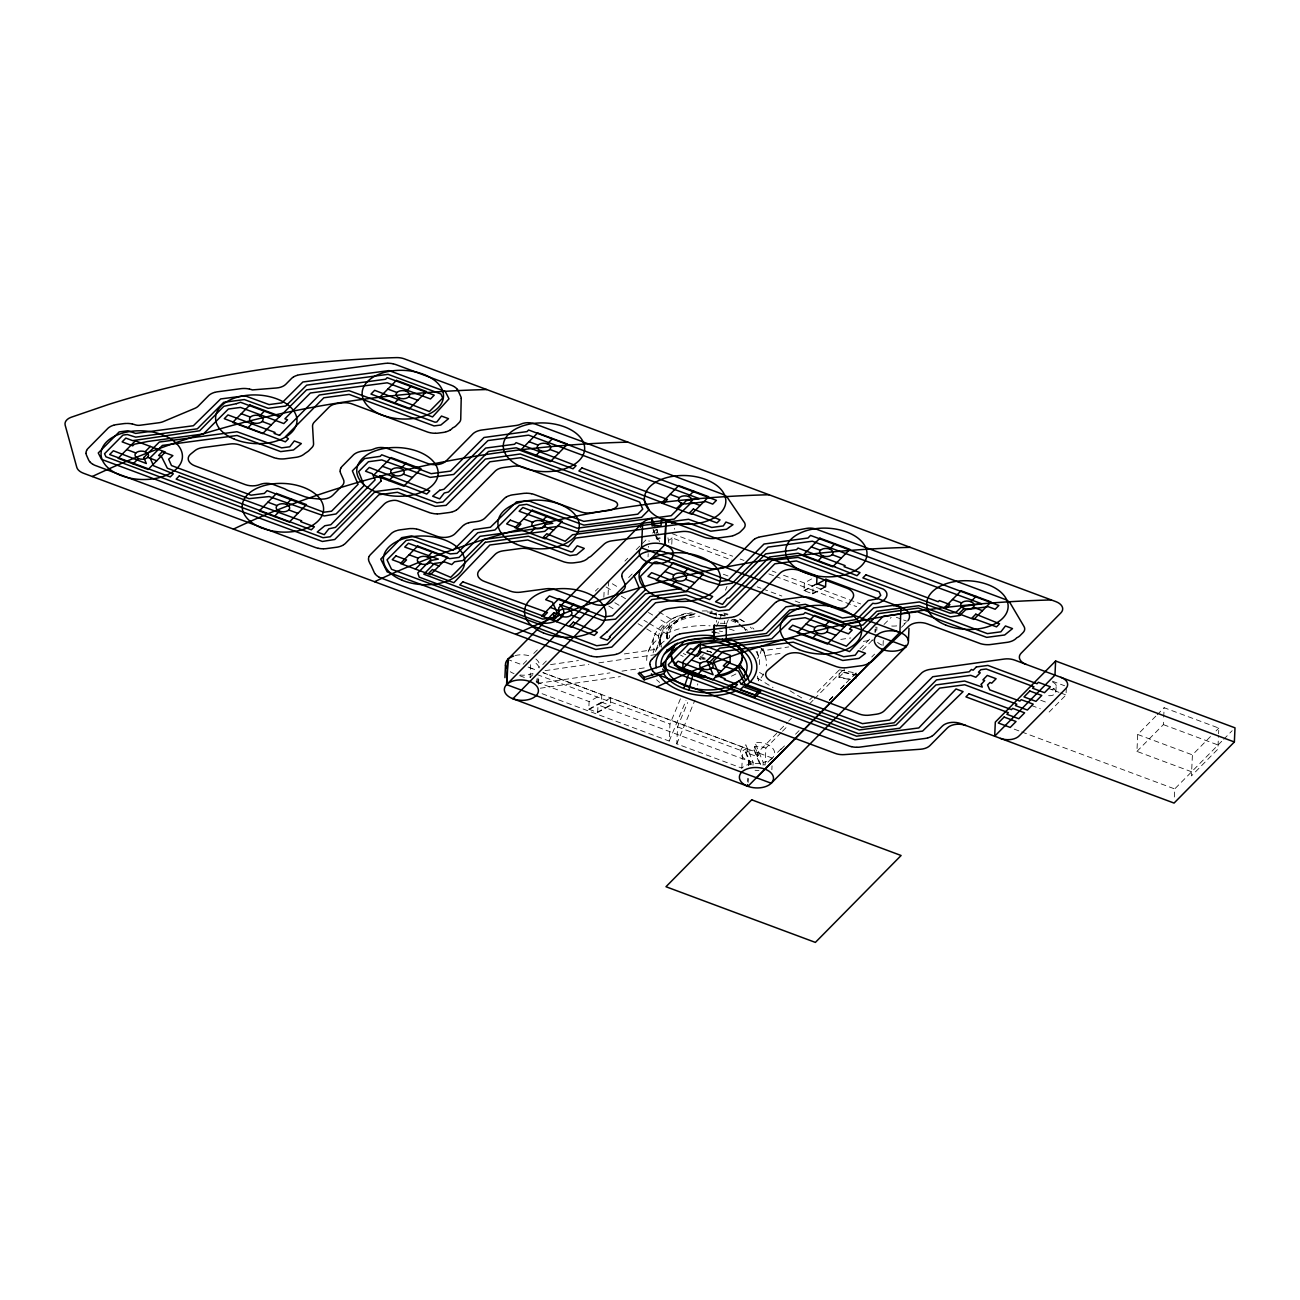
<?xml version="1.0" encoding="UTF-8"?>
<svg xmlns="http://www.w3.org/2000/svg" width="1300" height="1300" viewBox="0 0 1300 1300"><rect width="100%" height="100%" fill="white"/><g stroke="black" fill="none" stroke-linecap="round" stroke-linejoin="round"><path stroke-width="0.75" stroke-dasharray="5 3.75" d="M530.676 677.69A17.079 10.205 2.6 0 0 530.075 677.446L530.66 664.706M536.803 682.012L536.949 678.827M537.826 682.273L538.021 678.031M538.509 667.42L538.558 666.347A17.079 10.205 2.6 0 0 533.244 661.521M538.509 684.255L538.801 677.885M610.659 697.921L610.415 705.477L597.675 712.497L588.77 709.183L589.128 701.577L601.867 694.558L543.026 672.62M597.675 712.497L598.016 704.892L610.756 697.872L747.533 748.832L747.386 753.009L757.445 756.762L758.712 751.595M603.85 597.285L604.191 589.729M588.77 709.183L601.526 702.163L601.77 694.606M608.091 594.783L608.676 581.571L619.092 587.844M648.05 556.871L648.196 553.686M648.489 547.316L648.538 546.26M652.6 533.049L656.321 529.262L656.142 533.341L657.215 532.253L657.41 528.174M668.866 542.75L667.859 537.371M666.981 637.276C666.933 622.879 683.117 615.339 695.337 613.584M671.775 544.229L672.067 537.859L733.395 560.706M542.067 693.696L669.191 741.065L669.955 724.067L680.534 698.555M781.105 732.648L765.895 748.053L765.131 765.05A17.079 10.205 2.6 0 0 741.829 768.137L676.78 743.892L677.56 726.911L687.668 702.536M741.829 768.137L742.609 751.14A17.079 10.205 2.6 0 1 745.68 748.898L747.386 753.009M750.604 764.676L745.517 752.44L745.68 748.898M747.663 781.43L747.809 778.294M748.378 765.716L748.589 761.004L751.611 758.648M748.134 782.47L748.296 778.602M748.914 765.066L749.092 761.199L598.016 704.892M753.009 765.164L753.122 762.32L745.859 744.819A17.079 10.205 2.6 0 0 741.033 754.601A17.079 10.205 2.6 0 0 753.122 762.32M760.597 764.562L754.569 750.035L754.731 746.509A17.079 10.205 2.6 0 1 765.895 748.053M757.445 756.762L757.64 752.684L778.863 731.169M763.067 765.245L763.197 762.401L754.91 742.43A17.079 10.205 2.6 0 1 774.134 750.587A17.079 10.205 2.6 0 1 763.197 762.401M771.859 769.714L772.038 765.846M825.565 586.885L812.825 593.905L803.936 590.59L804.375 582.936L812.273 578.581M812.825 593.905L813.166 586.3M848.364 679.25L838.971 677.381L839.443 669.793L815.376 694.021M838.971 677.381L844.025 672.246L844.188 668.72M855.969 678.844L856.229 673.14L839.312 669.76M874.9 632.352L875.046 629.168M875.68 632.206L875.826 629.021M875.875 627.965L875.924 626.892M876.801 630.354L876.947 627.169M883.057 645.531L883.301 640.217M1055.909 691.649L1056.185 685.669M1049.132 712.059L1066.016 694.964L1066.325 688.139M1191.629 771.794L1136.931 751.4L1137.711 734.5L1155.797 716.17M1136.931 751.4L1163.37 724.62L1163.63 718.981M1163.711 717.096L1164.134 707.72L1218.831 728.097L1218.587 733.736M1174.339 797.014L1174.712 788.938L1222.309 740.707M1210.495 736.548L1192.409 754.878L1191.45 775.921L1217.889 749.125L1218.49 735.605M697.613 685.133L697.759 683.865M646.717 660.449A59.898 35.799 2.6 0 1 660.53 637.244L665.34 622.684L658.564 618.605M649.171 623.415L666.364 633.783L671.158 619.222A54.34 32.468 2.6 0 1 692.104 612.852M653.071 652.909L654.225 649.577A54.34 32.468 2.6 0 1 665.34 622.684M648.733 650.585L654.924 634.562M725.465 590.2L727.009 586.446M669.191 741.065L685.977 700.586M716.69 626.486L718.965 621.01M719.712 619.19L721.988 613.714M676.78 743.892L694.931 700.148M726.391 624.244L729.446 616.883M526.679 660.644L522.438 664.95L507.731 659.474M533.764 653.477L538.102 649.204M595.335 591.077L598.26 588.25M624.91 561.096L627.738 558.253M636.188 549.689L646.149 539.727M530.075 677.446L532.903 674.586M542.799 664.56L547.04 660.254M628.648 577.558L632.791 573.349M780.163 729.706L787.312 722.605M788.613 721.142L791.538 718.331M809.738 699.741L814.076 695.484M859.934 648.863L871.39 637.423M884.016 624.471L891.199 617.337M782.486 731.25L786.63 727.041M810.306 703.056L813.053 700.261M814.418 698.88L843.05 670.02M862.583 650.065L872.495 640.023M767.894 762.239L772.038 758.046M777.562 752.44L781.706 748.231M795.535 734.224L799.679 730.015M829.335 699.985L833.576 695.679M840.645 688.512L844.886 684.222M846.3 682.793L856.196 672.75M871.748 656.988L874.575 654.128M780.91 749.466L785.184 745.144M829.221 700.505L833.495 696.183M840.596 688.984L844.854 684.661M853.385 676.016L856.229 673.14M901.469 627.283L905.629 623.074M1157.179 714.756L1164.134 707.72M1216.053 730.909L1218.831 728.097M1223.706 739.278L1232.172 730.697M803.936 590.59L816.676 583.57M589.306 709.394L602.046 702.358M804.472 590.785L817.212 583.765M597.139 712.303L609.879 705.283M812.289 593.71L825.045 586.69M745.517 752.44L746.021 752.18A17.079 10.205 2.6 0 1 753.984 750.084L754.569 750.035M550.517 664.609L578.435 660.562M624.309 653.916L654.225 649.577M545.058 670.654L588.867 664.3M598.829 662.854L656.581 654.485M537.778 683.345L609.96 672.88M621.985 671.125L646.051 667.648M760.581 647.628A59.898 35.799 2.6 0 1 762.71 650.731L788.742 646.945M840.775 639.405L850.785 637.959M540.312 688.22L620.376 676.601M763.084 648.538L765.066 655.622L783.12 653.006M863.314 641.387L873.34 639.925M720.314 623.236L726.31 623.415M710.174 612.918L717.096 613.73M707.07 650.926L711.653 652.291M844.025 672.246L859.056 675.253M843.716 672.555L858.748 675.561M839.264 677.072L850.541 679.315M720.753 614.38L725.887 615.924M672.311 533.731L732.68 556.221M740.155 559.081L743.99 560.43M772.216 571.041L775.986 572.439M783.526 575.25L847.405 598.975M849.241 599.739L860.697 603.931M896.285 617.273L901.794 619.32M903.63 620.003L907.303 621.367M813.069 590.33L776.262 576.68M768.836 573.918L774.394 575.997M812.988 590.379L856.651 606.645M1052.285 681.168L1064.635 685.766M1163.37 724.62L1218.068 744.997M1048.369 688.383L1058.964 692.331M1060.719 692.981L1066.016 694.964M723.336 574.242L728.91 576.322M757.217 586.869L761.02 588.283M762.905 588.981L781.885 596.05M795.161 601.006L800.865 603.135M1137.711 734.5L1192.409 754.878M1040.699 700.245L1047.767 702.878M1031.485 705.494L1040.309 708.776M1014.195 729.137L1019.866 731.25M1021.751 731.949L1174.712 788.938M528.076 667.062L535.486 669.809L528.011 667.128M759.411 753.269L772.379 758.111M542.961 672.685L757.64 752.684M537.144 674.586L669.955 724.067M677.56 726.911L742.609 751.14M601.526 702.163L610.415 705.477M519.659 675.691L525.298 677.804M536.559 681.996L589.128 701.577M659.003 611.894L671.158 619.222M759.509 672.441L764.595 675.512M789.994 690.804L803.53 698.977M606.06 586.966L612.836 591.061M621.303 596.164L626.389 599.219M648.408 612.479L656.874 617.581M757.413 678.161L773.029 687.57M614.786 602.712L619.938 605.816M644.02 620.311L647.449 622.391M608.774 606.06L613.941 609.18M638.105 623.74L645.011 627.884M646.734 628.924L660.53 637.244M733.753 619.222L739.375 622.944M743.827 627.234L745.81 630.37M754.731 746.509L758.534 755.674M753.984 750.084L760.029 764.644M656.37 529.36L660.14 538.428A17.079 10.205 2.6 0 1 652.746 537.94M657.67 537.014L659.945 542.506M653.559 529.604L655.07 533.244M655.834 535.064L658.092 540.524M746.021 752.18L751.205 764.676M653.006 529.701L654.501 533.325M655.265 535.145L657.524 540.589M661.505 647.303L660.026 639.064L659.896 641.81L661.261 636.285L655.038 652.356A53.105 31.736 2.6 0 1 669.581 637.634A38.512 23.01 2.6 0 1 695.565 614.201M757.087 651.284L758.956 657.93M762.158 648.7L762.71 650.731M763.945 651.576L766.025 659.084M757.477 676.146L758.469 680.842A59.898 35.799 2.6 0 0 763.653 673.92M724.392 615.826L724.327 614.104A54.34 32.468 2.6 0 1 728.309 615.111M724.587 621.01L724.701 623.61M716.137 612.674L716.284 616.119M716.446 620.441L716.511 622.164M1052.789 682.289A6.792 4.062 2.6 0 1 1056.136 686.433A6.792 4.062 2.6 0 1 1051.18 689.683M1053.033 688.48A6.792 4.062 2.6 0 1 1055.031 693.875A6.792 4.062 2.6 0 1 1046.305 695.289M700.375 659.783A6.792 4.062 2.6 0 1 700.538 656.63M701.984 655.46A6.792 4.062 2.6 0 1 703.625 654.794M705.217 659.133A6.792 4.062 2.6 0 1 700.521 656.516M707.151 651.202A6.792 4.062 2.6 0 1 711.717 652.551A6.11 3.64 2.6 0 0 706.761 651.056M705.217 658.174A6.11 3.64 2.6 0 1 701.691 656.484M735.898 673.936A40.722 24.326 2.6 0 1 730.324 676.617M715.764 632.564A40.722 24.326 2.6 0 1 719.225 633.23M685.847 654.729A38.317 22.896 2.6 0 1 683.296 653.51M683.183 656.435A40.495 24.213 2.6 0 1 680.566 655.086M667.128 638.706A40.722 24.326 2.6 0 1 693.014 614.559M710.791 613.535A40.722 24.326 2.6 0 1 724.653 616.086M733.98 619.921A40.722 24.326 2.6 0 1 739.472 623.464M743.909 627.721A40.722 24.326 2.6 0 1 745.615 630.061M704.08 659.246A38.512 23.01 2.6 0 1 698.685 658.548M711.783 613.633A38.512 23.01 2.6 0 1 722.361 615.55M731.754 619.141A38.512 23.01 2.6 0 1 744.153 630.094M765.066 655.622A59.898 35.799 2.6 0 1 766.253 665.925M659.685 682.403A59.898 35.799 2.6 0 1 656.565 679.721M666.364 633.783A59.898 35.799 2.6 0 1 710.076 625.836M729.398 629.054A59.898 35.799 2.6 0 1 734.354 630.581M756.096 651.511A53.105 31.736 2.6 0 1 759.086 667.582M719.306 631.036A53.105 31.736 2.6 0 1 722.572 631.67M660.579 644.881A47.547 28.421 2.6 0 1 695.191 613.941M709.702 613.421A47.547 28.421 2.6 0 1 723.369 615.42M734.858 619.32A47.547 28.421 2.6 0 1 738.351 621.043M660.026 646.653A49.254 29.429 2.6 0 1 690.04 612.381M702.211 610.967A49.254 29.429 2.6 0 1 712.254 611.227M723.742 613.064A49.254 29.429 2.6 0 1 728.049 614.217M739.716 619.044A49.254 29.429 2.6 0 1 744.64 622.131M750.344 627.087A49.254 29.429 2.6 0 1 751.53 628.452M659.929 644.702A47.547 28.421 2.6 0 1 699.806 616.184M731.071 620.523A47.547 28.421 2.6 0 1 747.354 630.273M535.876 659.019A17.079 10.205 2.6 0 1 539.094 667.924M533.081 673.319A17.079 10.205 2.6 0 1 520.049 675.025M514.036 673.595A17.079 10.205 2.6 0 1 510.282 671.742M515.125 655.574A17.079 10.205 2.6 0 1 530.936 656.354M758.956 770.413A17.079 10.205 2.6 0 1 755.04 770.266M672.067 537.859A17.079 10.205 2.6 0 1 668.996 540.101M649.35 541.158A17.079 10.205 2.6 0 1 648.781 540.946M536.055 681.07A17.079 10.205 2.6 0 1 537.192 682.403M674.505 528.271A17.079 10.205 2.6 0 1 674.505 529.279M906.165 622.391A17.079 10.205 2.6 0 1 904.053 623.724M896.708 625.885A17.079 10.205 2.6 0 1 891.654 626.031M761.508 648.668A54.34 32.468 2.6 0 1 757.494 658.466M707.216 611.991A54.34 32.468 2.6 0 1 713.212 612.349M739.879 619.401A54.34 32.468 2.6 0 1 745.046 622.18M752.619 627.819A54.34 32.468 2.6 0 1 753.903 629.086M881.839 645.044A17.079 10.205 2.6 0 1 877.516 642.314M667.111 634.449L666.933 638.398L667.111 634.449"/><path stroke-width="1.5" d="M504.92 677.658L505.489 665.08M506.594 684.613L641.517 547.885L906.165 646.523L771.241 783.25L506.594 684.613L507.731 659.474L553.751 612.836L559.358 613.957M506.886 684.32L508.024 659.181M553.751 612.836L553.41 620.441L558.464 615.322L558.821 607.717L642.655 522.746L641.517 547.885M731.786 688.821L729.446 685.474A42.916 25.642 2.6 0 0 739.05 680.778L741.146 684.06L760.744 691.356L754.796 697.401L731.786 688.821A45.435 27.154 2.6 0 1 663.715 673.611L644.166 679.835L644.28 677.381L639.47 672.295M640.413 527.296A17.079 10.205 2.6 0 1 651.836 518.456L652.048 525.964A17.079 10.205 2.6 0 1 660.92 526.029L661.911 518.538A17.079 10.205 2.6 0 1 672.019 523.364M665.113 544.911L665.941 519.659L664.804 544.798L512.883 698.734L747.955 786.337L899.86 632.401L901.014 607.246L825.923 579.264L816.433 584.496M674.017 645.531L673.969 646.88L664.495 653.867M682.776 668.704L683.101 661.635L700.31 644.199L730.308 655.363L729.983 662.431L712.774 679.884L682.776 668.704L699.985 651.251L700.31 644.199M689.146 672.669L683.784 688.48M693.144 673.952L688.87 690.121M737.75 666.201L745.761 680.241M739.733 663.878L748.28 677.267M747.516 784.582L747.955 786.337M754.796 697.401L754.894 694.947L759.671 690.121M825.923 579.264L825.565 586.885L816.676 583.57L817.017 575.965L665.941 519.659M905.873 646.815L905.954 645.239M908.408 640.916L908.976 628.339M1055.616 661.001L1054.966 675.122L994.679 736.222L995.312 722.101L1055.616 661.001L1235 727.837L1234.366 741.975L1174.062 803.075L960.862 723.629A13.569 8.109 2.6 0 0 942.337 726.082L934.05 734.484A12.22 7.296 2.6 0 1 932.36 735.8M644.166 679.835L638.154 673.465L661.099 666.153A45.435 27.154 2.6 0 1 714.269 639.048L714.334 624.959M741.146 684.06A45.435 27.154 2.6 0 0 728.975 642.671L723.028 639.925A42.916 25.642 2.6 0 0 714.399 638.137M663.715 673.611L666.039 670.459L644.28 677.381M661.099 666.153L663.65 662.935A42.916 25.642 2.6 0 0 665.811 670.053M133.136 463.889L138.369 458.591M145.112 451.734L150.345 446.436M247.682 428.009L252.931 422.711M259.675 415.87L264.908 410.572M274.3 516.49L279.533 511.192M286.276 504.351L291.509 499.038M394.209 403.406L399.441 398.109M406.201 391.267L411.434 385.954M388.846 480.626L394.079 475.312M400.839 468.471L406.071 463.174M415.447 569.091L420.68 563.794M427.44 556.952L432.673 551.639M535.372 456.007L540.605 450.71M547.349 443.869L552.581 438.555M530.01 533.227L535.242 527.914M541.986 521.072L547.219 515.775M556.611 621.692L561.844 616.395M568.604 609.554L573.836 604.24M676.536 508.609L681.769 503.311M688.512 496.47L693.745 491.156M671.174 585.829L676.406 580.515M683.15 573.674L688.383 568.376M651.852 659.376L673.546 637.39A12.22 7.296 2.6 0 1 675.204 636.09M697.775 674.294L703.008 668.996M709.751 662.155L714.984 656.841M817.684 561.21L822.916 555.913M829.676 549.071L834.909 543.758M812.321 638.43L817.554 633.116M824.314 626.275L829.546 620.977M756.503 777.822L891.524 640.981M958.847 613.811L964.08 608.514M970.84 601.673L976.072 596.359M666.997 650.894L675.935 644.556M868.66 663.195L868.449 663.325A12.22 7.296 2.6 0 1 866.531 664.349A12.22 7.296 2.6 0 1 864.484 665.064L864.159 665.145A12.22 7.296 2.6 0 1 861.77 665.681L846.869 667.664A13.569 8.109 2.6 0 1 844.123 667.81L843.862 667.81A12.22 7.296 2.6 0 1 841.36 667.68A12.22 7.296 2.6 0 1 838.89 667.29L838.597 667.225A12.22 7.296 2.6 0 1 836.355 666.608A12.22 7.296 2.6 0 1 835.689 666.38L802.457 653.997A13.569 8.109 2.6 0 0 784.501 655.947L768.024 669.939A13.569 8.109 2.6 0 0 772.476 681.671L859.316 714.025A13.569 8.109 2.6 0 0 869.602 715.13L876.184 714.253A13.569 8.109 2.6 0 0 884.406 710.694L921.602 673.026A12.22 7.296 2.6 0 1 923.244 671.808A12.22 7.296 2.6 0 1 925.129 670.8A12.22 7.296 2.6 0 1 927.241 670.053L927.615 669.939A12.22 7.296 2.6 0 1 929.858 669.451A12.854 7.686 2.6 0 1 930.816 669.305L1004.234 659.051A13.569 8.109 2.6 0 1 1014.699 660.124L1234.366 741.975M868.725 663.146L868.936 663.016A13.569 8.109 2.6 0 1 870.285 662.253A13.569 8.109 2.6 0 0 873.178 660.238L908.879 626.113A13.569 8.109 2.6 0 1 927.209 623.821L979.94 643.467A12.22 7.296 2.6 0 0 982.215 644.085L982.605 644.166A12.22 7.296 2.6 0 0 985.026 644.556A12.22 7.296 2.6 0 0 987.447 644.686L987.87 644.686A12.22 7.296 2.6 0 0 990.291 644.572L1007.533 642.281A12.22 7.296 2.6 0 0 1009.791 641.778L1010.165 641.664A12.22 7.296 2.6 0 0 1012.212 640.949A12.22 7.296 2.6 0 0 1014.033 640.006L1014.309 639.827A12.22 7.296 2.6 0 0 1015.804 638.706L1016.746 637.764A12.22 7.296 2.6 0 0 1020.061 635.619L1023.1 632.548A12.22 7.296 2.6 0 0 1023.994 626.454L1010.653 603.883A13.569 8.109 2.6 0 0 1004.477 599.154L958.133 581.88M754.634 539.094L754.829 538.947A12.22 7.296 2.6 0 1 758.501 537.355M732.729 535.762L732.355 535.876A12.22 7.296 2.6 0 1 729.966 536.396L715.341 538.346A12.22 7.296 2.6 0 1 714.675 538.428A12.22 7.296 2.6 0 1 712.27 538.541L711.847 538.541A12.22 7.296 2.6 0 1 709.459 538.411A12.22 7.296 2.6 0 1 707.005 538.021L706.745 537.972A12.22 7.296 2.6 0 1 704.34 537.322L691.844 532.675A13.569 8.109 2.6 0 0 681.558 531.586L612.105 540.8A13.569 8.109 2.6 0 0 604.273 543.985L591.841 555.441A12.22 7.296 2.6 0 1 588.526 557.57L587.925 558.188A12.22 7.296 2.6 0 1 587.519 558.561A12.22 7.296 2.6 0 1 586.121 559.617L585.91 559.747A12.22 7.296 2.6 0 1 582.156 561.389M581.945 561.486L581.62 561.584A12.22 7.296 2.6 0 1 579.215 562.104L574.486 562.754A12.22 7.296 2.6 0 1 573.69 562.835A12.22 7.296 2.6 0 1 571.399 562.949L571.074 562.949A12.22 7.296 2.6 0 1 568.555 562.819A12.22 7.296 2.6 0 1 566.199 562.445L565.793 562.347A12.22 7.296 2.6 0 1 563.29 561.649L530.904 549.591A13.569 8.109 2.6 0 0 520.601 548.503L503.376 550.794A13.569 8.109 2.6 0 0 495.154 554.336L479.456 570.245A13.569 8.109 2.6 0 0 484.461 581.474L510.266 591.094A13.569 8.109 2.6 0 0 520.569 592.183L546.195 588.786A12.22 7.296 2.6 0 1 555.457 589.778L593.58 603.98A13.569 8.109 2.6 0 0 612.089 601.51L623.545 589.908A13.569 8.109 2.6 0 0 624.878 583.781L622.326 578.077A12.22 7.296 2.6 0 1 622.148 577.622A12.22 7.296 2.6 0 1 621.855 576.225M758.761 537.258L759.086 537.16A12.22 7.296 2.6 0 1 761.475 536.64L806.488 528.418A12.22 7.296 2.6 0 1 816.628 529.262L957.889 581.783M645.206 552.289L645.58 552.175A12.22 7.296 2.6 0 1 647.741 551.688A12.22 7.296 2.6 0 1 648.489 551.574L653.64 550.908A12.22 7.296 2.6 0 1 656.045 550.794L656.467 550.794A12.22 7.296 2.6 0 1 658.856 550.908A12.22 7.296 2.6 0 1 661.31 551.298L661.716 551.395A12.22 7.296 2.6 0 1 663.959 552.012L664.544 552.207M726.196 625.852L714.22 625.528L714.269 639.048M665.031 544.879L899.86 632.401M387.822 389.09L396.939 392.486M408.704 396.874L417.82 400.27M528.986 441.691L538.102 445.087M549.867 449.475L558.984 452.871M670.134 494.293L679.25 497.689M691.015 502.076L700.131 505.473M811.298 546.894L820.414 550.29M832.179 554.678L841.295 558.074M952.461 599.495L961.577 602.891M973.342 607.279L982.459 610.675M835.624 567.222L798.086 553.231L769.47 557.034L729.349 597.691L727.122 598.536L722.556 604.386L715.504 601.77L724.685 595.075L765.684 553.865L796.494 549.673L798.07 548.08L845.114 565.614L844.074 566.67L860.031 572.617L856.992 575.689L835.624 567.239M844.545 626.567L814.548 615.387L797.322 632.84L827.32 644.02L847.291 624.049L858.959 621.952L873.649 607.913L919.441 601.949L950.072 613.161L955.841 612.398L961.967 606.515L981.744 603.785L812.321 541.222L767.991 547.121L732.469 583.099L720.606 585.13L707.444 581.295L656.533 561.86L654.485 562.136L640.331 576.485L645.483 589.664L615.566 619.158L602.648 620.425L559.747 604.467C573.024 617.484 550.225 625.674 540.8 622.586L419.201 577.135L417.771 572.975L429.894 560.69L438.376 559.13L404.723 547.056L408.444 543.286L449.686 558.659L459.014 557.424L480.041 536.331L541.629 527.979L545.512 524.404L552.776 523.315L519.122 511.241L522.844 507.488L577.184 528.206L671.19 515.71L686.384 500.549L699.303 498.648L528.629 435.159L487.988 440.554L453.7 474.451L430.219 477.392L381.777 459.94L368.42 461.727L358.637 471.624L364.114 485.534L336.066 513.955L324.22 515.97L269.197 496.551L249.08 498.664L167.343 468.211L161.46 456.527L158.6 455.455L162.321 451.685L172.9 455.634L168.659 459.209L171.47 465.546L251.014 495.186L264.355 493.415L267.101 490.62L323.83 512.233L331.549 511.209L358.069 484.331L352.365 470.876L364.634 458.559L380.185 456.365L381.745 454.789L431.161 473.671L450.629 471.087L484.006 437.483L527.036 431.584L528.613 429.991L716.43 500.354L712.725 504.108L705.867 501.556L690.365 503.62L674.261 519.09L577.298 531.96L559.341 526.224L549.283 527.556L544.7 531.342L484.023 539.419L462.995 560.511L454.529 561.811L451.782 564.59L444.925 562.039L434.411 563.436L423.816 574.178L542.75 619.092L552.939 617.727L557.408 613.21L552.516 602.241L545.659 599.69L549.38 595.936L604.354 616.866L612.495 615.778L639.438 588.461L634.059 575.738L650.715 558.967L657.215 558.106L664.105 560.008L720.233 581.392L727.951 580.369L764.01 544.034L807.983 538.021L810.55 535.421L998.871 605.475L995.15 609.245L988.309 606.694L965.754 609.684L959.822 615.469L950.446 616.899L918.759 605.702L876.72 611.293L862.94 625.024L851.955 626.665L849.534 629.102L852.182 630.094L848.477 633.847L805.155 617.711L791.586 619.515L771.712 638.82L701.854 648.099L698.49 651.495L701.139 652.486L697.434 656.24L686.839 652.308L690.56 648.538L693.209 649.529L698.783 644.719L768.641 635.44L787.605 616.444L803.562 614.136L805.139 612.56L844.252 627.136M241.296 413.709L250.412 417.105M262.178 421.476L271.294 424.889M382.46 466.31L391.576 469.706M403.341 474.094L412.457 477.49M523.624 518.911L532.74 522.308M544.505 526.695L553.621 530.091M664.771 571.512L673.887 574.909M685.653 579.296L694.769 582.692M805.935 624.114L815.051 627.51M826.816 631.898L835.932 635.294M428.968 512.444L398.19 500.971A6.792 4.062 2.6 0 0 393.039 500.419L392.454 500.5A13.569 8.109 2.6 0 0 384.231 504.059L345.491 543.303A12.22 7.296 2.6 0 1 343.834 544.602M273.601 457.519L240.273 445.104A13.569 8.109 2.6 0 0 229.97 443.999L202.54 447.639A13.569 8.109 2.6 0 0 195.049 450.548L190.759 454.009A13.569 8.109 2.6 0 0 195.032 465.904L245.148 484.575A13.569 8.109 2.6 0 0 259.902 484.526A12.22 7.296 2.6 0 1 273.179 484.461L283.53 488.329A13.569 8.109 2.6 0 1 286.098 489.515A13.569 8.109 2.6 0 0 288.551 490.669L304.216 496.503A13.569 8.109 2.6 0 0 307.076 497.315A12.22 7.296 2.6 0 1 308.279 497.608A13.569 8.109 2.6 0 0 311.87 498.29L319.264 499.038A13.569 8.109 2.6 0 0 332.654 495.414L342.176 485.777A13.569 8.109 2.6 0 0 343.493 479.651L340.632 473.233A12.22 7.296 2.6 0 1 340.21 471.526M699.985 651.251L729.983 662.431M126.75 449.573L135.866 452.969M147.631 457.356L156.748 460.753M267.898 502.174L277.014 505.57M288.779 509.957L297.895 513.354M409.061 554.775L418.177 558.171M429.942 562.559L439.059 565.955M550.225 607.376L559.341 610.773M571.106 615.16L580.222 618.556M691.389 659.977L700.505 663.374M712.27 667.761L721.386 671.158M729.446 685.474L754.894 694.947M727.87 641.517L728.975 642.671M722.28 638.999L723.028 639.925M651.755 669.386L650.26 666.023A13.569 8.109 2.6 0 1 649.87 664.365M651.836 518.456L654.875 525.753M726.31 625.365L726.261 641.729M732.94 535.681A12.22 7.296 2.6 0 0 736.06 534.414A13.569 8.109 2.6 0 1 737.279 533.796A13.569 8.109 2.6 0 0 740.659 531.554L743.567 528.613A12.22 7.296 2.6 0 0 743.795 521.592A13.569 8.109 2.6 0 1 743.275 520.926L728.488 499.184A13.569 8.109 2.6 0 1 728.163 498.648A13.569 8.109 2.6 0 0 722.053 494.016L583.05 441.935A13.569 8.109 2.6 0 0 581.555 441.301L571.155 437.434A12.22 7.296 2.6 0 0 569.92 437.027L534.69 423.849A12.22 7.296 2.6 0 0 520.91 424.109A13.569 8.109 2.6 0 1 515.889 425.506L482.3 429.959A13.098 7.833 2.6 0 0 481.455 430.073A12.22 7.296 2.6 0 0 479.082 430.609L478.855 430.674A12.22 7.296 2.6 0 0 476.645 431.438A12.22 7.296 2.6 0 0 474.825 432.396L474.549 432.575A12.22 7.296 2.6 0 0 473.135 433.631A12.22 7.296 2.6 0 0 472.745 434.005L446.111 460.98A13.569 8.109 2.6 0 1 427.586 463.45L387.822 448.63A12.22 7.296 2.6 0 0 374.043 448.89A13.569 8.109 2.6 0 1 369.037 450.288L362.716 451.132A12.724 7.605 2.6 0 0 361.644 451.279A12.22 7.296 2.6 0 0 359.515 451.766L359.19 451.864A12.22 7.296 2.6 0 0 357.094 452.595A12.22 7.296 2.6 0 0 355.176 453.602A12.578 7.508 2.6 0 0 353.389 454.951L341.916 466.57A12.22 7.296 2.6 0 0 340.811 468.179M621.839 575.981A12.22 7.296 2.6 0 1 621.92 574.535A12.22 7.296 2.6 0 1 622.44 573.137L622.57 572.894A12.22 7.296 2.6 0 1 623.61 571.431L639.47 555.36A12.594 7.524 2.6 0 1 641.258 554.011A12.22 7.296 2.6 0 1 644.995 552.37M664.755 552.289A13.569 8.109 2.6 0 0 667.615 553.101A12.22 7.296 2.6 0 1 670.183 553.849L680.631 557.749A13.569 8.109 2.6 0 1 683.085 558.886A13.569 8.109 2.6 0 0 685.523 560.024L701.22 565.874A13.569 8.109 2.6 0 0 704.08 566.702A12.22 7.296 2.6 0 1 706.648 567.434L707.281 567.678A13.569 8.109 2.6 0 0 717.161 568.815L720.119 568.49A13.569 8.109 2.6 0 0 728.747 564.883L752.749 540.556A12.22 7.296 2.6 0 1 754.406 539.256M1026.155 664.398A13.569 8.109 2.6 0 1 1021.15 653.169L1060.898 612.869A13.569 8.109 2.6 0 0 1055.892 601.64L404.414 358.881A13.569 8.109 2.6 0 0 396.354 357.614A712.514 425.815 2.6 0 0 108.371 404.527L71.061 417.3A13.569 8.109 2.6 0 0 65.179 425.214L76.781 467.317A13.569 8.109 2.6 0 0 83.411 473.216L835.25 753.383A13.569 8.109 2.6 0 0 844.22 754.617L920.416 749.255A13.569 8.109 2.6 0 0 929.955 745.566L947.342 727.951A13.569 8.109 2.6 0 1 965.867 725.497M1060.849 677.316A13.569 8.109 2.6 0 1 1065.854 688.545L1019.07 735.962A13.569 8.109 2.6 0 1 1000.561 738.416M931.938 736.109A12.22 7.296 2.6 0 1 930.085 737.067A12.22 7.296 2.6 0 1 928.07 737.783M927.696 737.896A12.22 7.296 2.6 0 1 925.454 738.384A12.854 7.686 2.6 0 1 924.495 738.53L860.486 747.029A12.756 7.621 2.6 0 1 859.43 747.159A12.22 7.296 2.6 0 1 857.106 747.256M856.684 747.256A12.22 7.296 2.6 0 1 854.246 747.126A12.22 7.296 2.6 0 1 851.906 746.753M851.516 746.671A12.22 7.296 2.6 0 1 848.998 745.972L658.515 674.992A12.643 7.556 2.6 0 1 656.175 673.839A12.22 7.296 2.6 0 1 654.469 672.701A12.22 7.296 2.6 0 1 653.087 671.385M652.892 671.158A12.22 7.296 2.6 0 1 651.836 669.549M649.854 664.154A12.22 7.296 2.6 0 1 650.471 661.408M650.634 661.017A12.22 7.296 2.6 0 1 651.739 659.506M675.642 635.781A12.22 7.296 2.6 0 1 677.479 634.806A12.22 7.296 2.6 0 1 679.526 634.091M679.9 633.994A12.22 7.296 2.6 0 1 682.256 633.474L748.865 624.617A13.569 8.109 2.6 0 0 757.087 621.059L774.475 603.444A12.22 7.296 2.6 0 1 774.865 603.07A12.22 7.296 2.6 0 1 776.279 602.014M776.555 601.835A12.22 7.296 2.6 0 1 780.227 600.242M780.812 600.048A12.22 7.296 2.6 0 1 783.185 599.528A13.098 7.833 2.6 0 1 784.014 599.414L800.572 597.204A12.854 7.686 2.6 0 1 801.548 597.09A12.22 7.296 2.6 0 1 803.952 596.976M804.375 596.976A12.22 7.296 2.6 0 1 806.764 597.09A12.22 7.296 2.6 0 1 809.217 597.496M809.624 597.577A12.22 7.296 2.6 0 1 811.883 598.195A12.22 7.296 2.6 0 1 812.467 598.406L837.525 607.75A6.792 4.062 2.6 0 0 847.161 606.076L852.572 598.504A13.569 8.109 2.6 0 0 846.82 588.169L799.549 570.554A13.569 8.109 2.6 0 0 789.262 569.449L788.32 569.579A13.569 8.109 2.6 0 0 780.097 573.137L740.188 613.567A12.578 7.508 2.6 0 1 738.4 614.9A12.22 7.296 2.6 0 1 736.483 615.924A12.22 7.296 2.6 0 1 734.451 616.639M734.077 616.736A12.22 7.296 2.6 0 1 731.933 617.224A12.22 7.296 2.6 0 1 731.169 617.337L723.645 618.345A12.22 7.296 2.6 0 1 722.881 618.426A12.22 7.296 2.6 0 1 720.574 618.54M720.151 618.54A12.22 7.296 2.6 0 1 717.746 618.41A12.22 7.296 2.6 0 1 715.374 618.036M714.967 617.939A12.22 7.296 2.6 0 1 712.465 617.24L688.659 608.384A13.569 8.109 2.6 0 0 678.372 607.279L669.029 608.53A13.569 8.109 2.6 0 0 660.822 612.072L622.278 651.121A12.578 7.508 2.6 0 1 620.506 652.454A12.22 7.296 2.6 0 1 618.572 653.477A12.22 7.296 2.6 0 1 616.541 654.192M616.168 654.29A12.22 7.296 2.6 0 1 614.039 654.778A12.22 7.296 2.6 0 1 613.275 654.891L599.852 656.663A13.569 8.109 2.6 0 1 597.106 656.825M596.749 656.825A12.22 7.296 2.6 0 1 594.344 656.695A12.22 7.296 2.6 0 1 591.874 656.289M591.484 656.207A12.22 7.296 2.6 0 1 589.339 655.622A12.22 7.296 2.6 0 1 588.673 655.395L381.322 578.126A12.22 7.296 2.6 0 1 380.673 577.866A12.22 7.296 2.6 0 1 378.852 576.972M378.544 576.794A12.22 7.296 2.6 0 1 376.821 575.64A12.22 7.296 2.6 0 1 375.521 574.372M375.326 574.145A12.22 7.296 2.6 0 1 374.351 572.715L371.134 565.549A13.569 8.109 2.6 0 0 370.484 564.428A12.22 7.296 2.6 0 1 369.98 563.582L369.021 561.454A12.22 7.296 2.6 0 1 368.842 560.983A12.22 7.296 2.6 0 1 368.55 559.601M368.534 559.341A12.22 7.296 2.6 0 1 368.615 557.911A12.22 7.296 2.6 0 1 369.135 556.497M369.265 556.27A12.22 7.296 2.6 0 1 370.305 554.791L391.202 533.617A12.578 7.508 2.6 0 1 392.99 532.285A12.22 7.296 2.6 0 1 396.744 530.628M397.329 530.433A12.22 7.296 2.6 0 1 399.457 529.961A12.22 7.296 2.6 0 1 400.221 529.831L408.379 528.759A12.22 7.296 2.6 0 1 409.159 528.661A12.22 7.296 2.6 0 1 411.466 528.564M411.889 528.564A12.22 7.296 2.6 0 1 416.406 529.035M417.073 529.149A12.22 7.296 2.6 0 1 419.299 529.75A12.22 7.296 2.6 0 1 419.965 529.977L436.556 536.169A13.569 8.109 2.6 0 0 455.065 533.699L462.491 526.175A12.22 7.296 2.6 0 1 464.149 524.875M464.587 524.566A12.22 7.296 2.6 0 1 466.424 523.591A12.22 7.296 2.6 0 1 468.471 522.876M468.845 522.779A12.22 7.296 2.6 0 1 471.201 522.259L476.905 521.495A13.569 8.109 2.6 0 0 485.128 517.936L504.075 498.745A12.22 7.296 2.6 0 1 504.465 498.371A12.22 7.296 2.6 0 1 505.879 497.315M506.155 497.136A12.22 7.296 2.6 0 1 509.827 495.544M510.413 495.332A12.22 7.296 2.6 0 1 512.801 494.812L523.153 493.431A12.22 7.296 2.6 0 1 525.964 493.269M526.646 493.236A12.22 7.296 2.6 0 1 529.035 493.366A12.22 7.296 2.6 0 1 531.489 493.756M531.895 493.837A12.22 7.296 2.6 0 1 534.154 494.455A12.22 7.296 2.6 0 1 534.739 494.666L580.58 511.745A13.569 8.109 2.6 0 0 590.866 512.85L608.091 510.559A13.569 8.109 2.6 0 0 616.216 507.098L616.655 506.675A6.792 4.062 2.6 0 0 614.201 501.004L523.803 467.317A13.569 8.109 2.6 0 0 513.516 466.229L503.409 467.561A13.569 8.109 2.6 0 0 495.186 471.12L458.266 508.56A12.22 7.296 2.6 0 1 456.527 509.892M456.105 510.201A12.22 7.296 2.6 0 1 452.497 511.761M451.913 511.956A12.22 7.296 2.6 0 1 449.767 512.428A12.22 7.296 2.6 0 1 449.004 512.558L440.148 513.711A13.569 8.109 2.6 0 1 437.385 513.874M437.044 513.874A12.22 7.296 2.6 0 1 432.429 513.37M431.762 513.256A12.22 7.296 2.6 0 1 429.195 512.525M343.411 544.911A12.22 7.296 2.6 0 1 339.739 546.52M339.154 546.715A12.22 7.296 2.6 0 1 336.798 547.219L326.609 548.584A12.22 7.296 2.6 0 1 325.829 548.681A12.22 7.296 2.6 0 1 323.537 548.779M323.115 548.779A12.22 7.296 2.6 0 1 320.694 548.665A12.22 7.296 2.6 0 1 318.338 548.275M317.931 548.194A12.22 7.296 2.6 0 1 315.705 547.592A12.22 7.296 2.6 0 1 315.023 547.365L95.712 465.628A12.22 7.296 2.6 0 1 95.062 465.384A12.22 7.296 2.6 0 1 93.161 464.441M92.853 464.262A12.22 7.296 2.6 0 1 91.211 463.141A12.22 7.296 2.6 0 1 89.928 461.89M89.733 461.663A12.22 7.296 2.6 0 1 88.822 460.346A12.22 7.296 2.6 0 1 88.579 459.891L86.547 455.325A12.22 7.296 2.6 0 1 86.369 454.854A12.22 7.296 2.6 0 1 86.076 453.473M86.06 453.212A12.22 7.296 2.6 0 1 86.629 450.531M86.791 450.141A12.22 7.296 2.6 0 1 87.831 448.663L107.916 428.317A12.578 7.508 2.6 0 1 109.704 426.985A12.22 7.296 2.6 0 1 111.621 425.961A12.22 7.296 2.6 0 1 113.653 425.246M114.026 425.149A12.22 7.296 2.6 0 1 116.155 424.661A12.22 7.296 2.6 0 1 116.919 424.548L123.744 423.637A12.22 7.296 2.6 0 1 126.571 423.475M127.237 423.442A12.22 7.296 2.6 0 1 129.659 423.573A12.22 7.296 2.6 0 1 132.031 423.946M132.421 424.027A12.22 7.296 2.6 0 1 134.94 424.726A6.792 4.062 2.6 0 0 140.01 425.246L158.795 422.76A13.569 8.109 2.6 0 0 163.394 421.558L194.675 408.428A13.569 8.109 2.6 0 0 198.299 406.088L208.715 395.525A12.594 7.524 2.6 0 1 210.502 394.192A12.22 7.296 2.6 0 1 212.404 393.185A12.22 7.296 2.6 0 1 214.467 392.454M214.825 392.356A12.22 7.296 2.6 0 1 216.986 391.869A12.22 7.296 2.6 0 1 217.734 391.755L240.484 388.733A12.87 7.686 2.6 0 1 241.443 388.619A12.22 7.296 2.6 0 1 243.847 388.489M244.27 388.489A12.22 7.296 2.6 0 1 246.675 388.619A12.22 7.296 2.6 0 1 249.113 389.009M249.519 389.09A12.22 7.296 2.6 0 1 251.778 389.707A12.22 7.296 2.6 0 1 252.363 389.919L276.445 387.985A13.569 8.109 2.6 0 0 285.773 384.312L291.411 378.592A12.22 7.296 2.6 0 1 291.801 378.219A12.22 7.296 2.6 0 1 293.215 377.162M293.507 376.984A12.22 7.296 2.6 0 1 295.311 376.025A12.22 7.296 2.6 0 1 297.375 375.31M297.749 375.196A12.22 7.296 2.6 0 1 300.137 374.676L384.231 363.496A12.854 7.686 2.6 0 1 385.19 363.382A12.22 7.296 2.6 0 1 387.611 363.269M388.017 363.269A12.22 7.296 2.6 0 1 390.423 363.382A12.22 7.296 2.6 0 1 392.876 363.773M393.266 363.87A12.22 7.296 2.6 0 1 395.525 364.488A12.22 7.296 2.6 0 1 396.11 364.683L451.132 385.19A12.22 7.296 2.6 0 1 451.701 385.418A12.22 7.296 2.6 0 1 453.635 386.36M453.944 386.539A12.22 7.296 2.6 0 1 455.65 387.692A12.22 7.296 2.6 0 1 456.934 388.944M457.129 389.171A12.22 7.296 2.6 0 1 458.071 390.536A12.87 7.686 2.6 0 1 458.348 391.121L460.655 396.273A12.74 7.621 2.6 0 1 460.915 396.906A12.22 7.296 2.6 0 1 461.207 398.304M461.224 398.564A12.22 7.296 2.6 0 1 461.207 399.571A13.569 8.109 2.6 0 0 461.175 400.075L460.736 419.136A12.22 7.296 2.6 0 1 459.128 422.614L456.089 425.701A12.22 7.296 2.6 0 1 452.774 427.83L452.108 428.496A12.22 7.296 2.6 0 1 451.718 428.87A12.22 7.296 2.6 0 1 450.239 429.975M449.946 430.137A12.22 7.296 2.6 0 1 446.355 431.698M445.77 431.892A12.22 7.296 2.6 0 1 443.609 432.38A12.22 7.296 2.6 0 1 442.861 432.494L438.555 433.062A12.22 7.296 2.6 0 1 437.905 433.144A12.22 7.296 2.6 0 1 435.484 433.257M435.077 433.257A12.22 7.296 2.6 0 1 430.479 432.77M429.829 432.656A12.22 7.296 2.6 0 1 427.57 432.039A12.22 7.296 2.6 0 1 426.985 431.827L352.332 404.007A13.569 8.109 2.6 0 0 342.03 402.919L337.334 403.536A13.569 8.109 2.6 0 0 329.111 407.095L314.34 422.077A13.569 8.109 2.6 0 0 312.553 426.351L313.56 443.674A12.22 7.296 2.6 0 1 311.951 447.525L308.912 450.613A12.22 7.296 2.6 0 1 307.613 451.669L304.639 453.684A12.22 7.296 2.6 0 1 303.111 454.821L302.933 454.935A12.22 7.296 2.6 0 1 301.048 455.926A12.22 7.296 2.6 0 1 299.016 456.641L298.691 456.739A12.22 7.296 2.6 0 1 296.498 457.243A12.22 7.296 2.6 0 1 295.734 457.356L284.798 458.802A13.569 8.109 2.6 0 1 282.035 458.949L281.824 458.949A12.22 7.296 2.6 0 1 276.9 458.413M276.64 458.38A12.22 7.296 2.6 0 1 273.845 457.6M340.145 471.12A12.22 7.296 2.6 0 1 340.779 468.341M656.906 686.92A712.514 425.815 2.6 0 1 1051.326 599.95M92.267 476.515A712.514 425.815 2.6 0 1 486.688 389.545M233.431 529.116A712.514 425.815 2.6 0 1 627.851 442.146M374.595 581.717A712.514 425.815 2.6 0 1 769.015 494.747M515.742 634.319A712.514 425.815 2.6 0 1 910.163 547.349M726.245 638.381A50.521 30.192 2.6 0 1 745.631 685.717M736.645 690.641A50.521 30.192 2.6 0 1 659.246 675.025M656.256 667.696A50.521 30.192 2.6 0 1 714.269 635.96M666.477 651.69A40.722 24.326 2.6 0 1 667.128 649.545M712.156 632.076A40.722 24.326 2.6 0 1 715.764 632.564M735.865 644.589A35.62 21.287 2.6 0 1 715.325 676.991M705.38 677.3A35.62 21.287 2.6 0 1 674.976 664.658A35.62 21.287 2.6 0 1 677.495 643.11M674.131 646.685A38.317 22.896 2.6 0 1 673.384 645.824M664.235 671.45A46.312 27.674 2.6 0 1 662.691 669.061M739.229 646.766A35.62 21.287 2.6 0 1 715.39 675.642M705.445 675.951A35.62 21.287 2.6 0 1 675.09 644.183M893.311 605.686A17.062 10.205 2.6 0 1 908.001 620.571M506.61 668.2A17.062 10.205 2.6 0 1 513.63 656.029M652.551 675.35A59.898 35.799 2.6 0 1 651.43 673.822M143.796 457.551L146.331 463.515L113.36 450.759L109.639 454.529L170.268 476.905L173.306 473.834L153.562 465.741L150.069 457.909L162.403 445.413L237.088 435.484L280.686 451.604L293.507 449.962L301.356 443.576L294.304 440.944L289.738 446.794L281.629 447.882L236.974 431.73L159.331 442.032L143.796 457.551M662.09 664.3L664.966 668.98L854.913 739.749L922.577 731.104L963.089 691.6L956.036 688.967L918.807 727.935L856.619 736.19L669.11 666.315L668.363 664.658L688.805 643.939L766.35 633.474L789.717 610.009L804.44 608.043L842.595 621.774L856.798 619.45L872.771 603.281C880.263 605.475 893.295 595.433 883.318 589.128L798.07 557.375L771.761 560.43L725.173 606.791L720.086 607.457L686.156 595.01L651.771 599.576L607.262 644.345L596.7 645.742L391.527 569.286L387.026 559.845L406.234 540.394L411.954 539.63L450.271 553.914L457.08 553.329L477.75 532.724L494.926 530.01L519.317 505.294L526.711 504.319L583.879 525.119L641.534 517.351L649.074 509.714L643.727 499.379L520.26 453.976L485.387 459.046L443.007 501.995L436.979 502.791L398.385 488.54L375.18 491.562L330.249 536.754L323.05 537.712L105.934 456.804L104.553 453.716L122.931 435.094L127.319 434.525L135.736 437.157L197.356 428.805L223.746 402.301L244.335 399.571L268.141 408.314L285.707 406.039L306.67 385.158L388.099 374.335L440.927 394.014L442.731 398.06L429.423 411.548L374.676 390.309L370.971 394.079L432.559 416.926L449.004 398.808L445.282 391.446L389.041 370.598L302.884 381.989L281.938 402.87L269.084 404.576L245.034 395.801L220.675 398.938L193.375 425.734L135.623 433.404L127.985 430.755L119.161 431.925L98.264 452.969L101.562 459.387L322.368 541.466L334.766 539.5L378.95 494.731L397.442 492.277L435.273 506.366L446.079 505.359L489.921 461.793L520.634 457.714L639.6 502.044L642.753 509.113L637.747 514.183L583.765 521.365L528.418 500.744L516.506 501.881L490.409 527.264L473.753 529.653L453.294 550.16L411.58 535.892L401.7 537.648L380.754 559.097L387.173 571.87L595.758 649.48L611.796 647.091L655.541 602.745L685.474 598.78L718.38 611.033L729.154 609.863L774.816 563.81L796.364 560.95L879.174 591.793L880.75 595.319L877.208 598.91L868.254 600.535L852.28 616.704L842.481 618.004L805.383 604.305L785.947 606.84L762.369 630.386L684.808 640.867L662.09 664.3M707.07 660.562L713.099 674.716L678.064 661.196L674.359 664.966L734.337 687.586L737.376 684.499L724.246 679.608L725.124 678.73L720.33 676.942L713.342 661.31L723.044 651.479L793.26 642.151L842.774 660.465L858.991 658.385L865.508 653.331L858.455 650.699L855.221 655.2L843.7 656.727L793.146 638.381L719.631 648.212L707.07 660.562M236.405 403.683L223.828 406.299L199.664 430.788L132.697 440.651L125.84 438.1L122.135 441.87L132.714 445.819L134.29 444.226L147.891 441.448L203.434 433.956L228.361 409.045L240.516 407.42L283.822 423.556L287.544 419.802L284.895 418.811L310.359 393.006L387.205 382.801L430.511 398.954L434.233 395.184L387.173 377.65L385.613 379.243L306.589 389.854L279.598 416.845L240.484 402.269L236.405 403.683M381.257 480.821L335.465 527.378L328.835 528.808L324.269 534.658L317.216 532.025L324.854 525.736L330.801 524.761L375.115 479.863L372.385 473.769L365.544 471.218L369.265 467.448L429.796 490.961L426.757 494.049L379.632 475.995L381.257 480.821M981.256 684.288L982.264 687.099L964.633 681.021L935.903 684.938L895.96 725.075L859.316 729.95L743.259 686.692L740.22 689.764L858.374 733.671L899.73 728.244L939.673 688.106L964.746 684.775L1016.811 704.178L1015.43 705.591L1027.374 710.044L1033.207 704.145L1021.248 699.692L1019.85 701.106L989.755 689.878L987.545 684.954L989.95 682.516L991.721 683.166L996.109 678.714L987.285 675.431L982.898 679.884L984.669 680.534L981.256 684.288M728.959 527.524L726.505 529.279L710.824 531.196L688.675 523.071L575.575 538.086L568.311 546.683L543.108 537.485L546.812 533.731L565.175 541.288L572.52 534.722L688.561 519.301L711.766 527.459L723.304 525.931L725.92 522.048L732.972 524.664L729.056 527.426M279.533 435.337L274.105 433.42L275.048 432.461L228.004 414.928L224.283 418.681L285.382 441.837L288.421 438.766L285.464 436.67L323.846 397.767L349.148 394.404L434.054 425.929L440.846 425.019L448.532 418.681L441.48 416.049L436.865 421.948L434.996 422.191L349.034 390.65L319.329 395.021L279.533 435.337M607.327 631.654L600.226 637.601L607.295 640.234L610.334 637.163L609.44 636.821L650.065 596.456L688.106 591.419L709.621 599.576L712.66 596.489L651.609 572.666L647.904 576.42L681.558 588.494L645.531 593.726L607.327 631.654M878.605 613.584L846.398 646.214L792.642 625.219L788.938 628.989L849.534 651.592L883.123 616.314L917.443 611.764L986.7 637.374L1004.673 634.985L1012.521 628.599L1005.452 625.966L1000.886 631.816L987.383 633.62L918.385 608.026L878.556 613.649M439.741 490.279L432.64 496.226L439.692 498.859L444.259 493.009L448.468 492.017L488.459 451.49L516.149 447.817L573.024 468.796L576.062 465.725L516.116 442.65L514.556 444.243L485.648 448.077L443.934 489.271L439.741 490.279M485.355 542.262L450.743 577.33L432.413 569.546L428.707 573.3L453.879 582.709L489.872 545.009L527.719 539.988L569.969 555.604L576.648 554.71L584.285 548.421L577.233 545.789L572.666 551.639L570.911 551.866L528.401 536.234L485.306 542.344M976.349 666.965L973.164 670.166L971.409 669.516L969.166 671.791L932.734 676.731L889.671 720.021L862.485 723.645L749.32 681.46L743.909 669.386L737.604 666.071L727.025 662.122L723.304 665.892L738.433 671.06L744.949 684.044L861.803 727.399L894.205 722.767L936.504 679.9L970.759 675.35L975.845 677.251L980.233 672.799L978.461 672.149L980.866 669.695L986.18 668.996L1033.971 686.806L1032.574 688.22L1044.517 692.673L1050.351 686.758L1038.408 682.305L1037.01 683.719L987.886 665.421L976.349 666.965M135.346 440.846L118.138 458.299L148.135 469.479L165.344 452.026L135.346 440.846M179.189 476.027L176.15 479.099L311.334 529.831L314.373 526.76L300.804 521.706L301.665 520.812L179.189 476.027M249.909 404.983L232.7 422.435L262.681 433.599L279.906 416.163L249.909 404.983M276.51 493.448L259.301 510.9L289.299 522.08L306.507 504.628L276.51 493.448M396.435 380.364L379.21 397.816L409.207 408.996L426.433 391.544L396.435 380.364M391.072 457.584L373.848 475.036L403.845 486.2L421.07 468.764L391.072 457.584M395.947 555.945L392.243 559.715L402.821 563.664L406.543 559.894L395.947 555.945M417.674 546.049L400.449 563.501L430.446 574.681L447.671 557.229L417.674 546.049M537.582 432.965L520.374 450.418L550.371 461.598L567.58 444.145L537.582 432.965M510.348 520.146L506.642 523.9L517.221 527.849L520.942 524.079L510.348 520.146M532.22 510.185L515.011 527.637L545.009 538.817L562.217 521.365L532.22 510.185M462.8 581.831L459.761 584.903L543.758 616.298L547.479 612.528L462.8 581.831M581.945 467.919L578.906 470.99L663.764 503.181L667.469 499.411L581.945 467.919M558.837 598.65L541.613 616.102L571.61 627.283L588.835 609.83L558.837 598.65M678.746 485.566L661.538 503.019L691.535 514.199L708.744 496.746L678.746 485.566M573.349 622.18L569.644 625.934L594.344 635.408L597.383 632.336L573.349 622.18M693.355 509.064L689.634 512.817L716.999 522.925L720.038 519.854L693.355 509.064M673.384 562.786L656.175 580.239L686.173 591.419L703.381 573.966L673.384 562.786M819.91 538.168L802.685 555.62L832.682 566.8L849.908 549.347L819.91 538.168M865.914 574.811L862.875 577.883L939.087 606.288L946.205 608.303L949.91 604.549L939.331 600.6L938.21 601.738L865.914 574.811M751.725 799.825L665.974 886.73L815.376 942.403L901.111 855.498L751.725 799.825M961.074 590.785L943.849 608.221L973.846 619.401L991.071 601.949L961.074 590.785M975.796 614.185L972.075 617.955L996.531 626.86L999.57 623.773L975.796 614.185M968.971 693.794L965.932 696.865L1008.41 712.692L1006.85 714.285L1018.794 718.738L1024.628 712.822L1012.684 708.37L1011.449 709.621L968.971 693.794M1004.104 717.064L998.27 722.979L1010.23 727.431L1016.048 721.516L1004.104 717.064M1029.828 690.999L1023.994 696.914L1035.954 701.366L1041.771 695.451L1029.828 690.999M684.515 685.474A40.722 24.326 2.6 0 0 747.029 667.826A40.722 24.326 2.6 0 0 687.602 643.419A40.722 24.326 2.6 0 0 684.515 685.474M799.061 649.594A40.722 24.326 2.6 0 0 861.591 631.946A40.722 24.326 2.6 0 0 802.149 607.555A40.722 24.326 2.6 0 0 799.061 649.594M945.587 624.991A40.722 24.326 2.6 0 0 1008.101 607.344A40.722 24.326 2.6 0 0 948.675 582.936A40.722 24.326 2.6 0 0 945.587 624.991M543.351 632.856A40.722 24.326 2.6 0 0 605.865 615.225A40.722 24.326 2.6 0 0 546.439 590.817A40.722 24.326 2.6 0 0 543.351 632.856M657.914 596.992A40.722 24.326 2.6 0 0 720.428 579.345A40.722 24.326 2.6 0 0 661.001 554.954A40.722 24.326 2.6 0 0 657.914 596.992M804.424 572.39A40.722 24.326 2.6 0 0 866.954 554.742A40.722 24.326 2.6 0 0 807.511 530.335A40.722 24.326 2.6 0 0 804.424 572.39M380.949 414.57A40.722 24.326 2.6 0 0 443.462 396.939A40.722 24.326 2.6 0 0 384.036 372.531A40.722 24.326 2.6 0 0 380.949 414.57M234.422 439.189A40.722 24.326 2.6 0 0 296.952 421.541A40.722 24.326 2.6 0 0 237.526 397.15A40.722 24.326 2.6 0 0 234.422 439.189M119.876 475.052A40.722 24.326 2.6 0 0 182.39 457.421A40.722 24.326 2.6 0 0 122.964 433.014A40.722 24.326 2.6 0 0 119.876 475.052M261.04 527.654A40.722 24.326 2.6 0 0 323.554 510.023A40.722 24.326 2.6 0 0 264.127 485.615A40.722 24.326 2.6 0 0 261.04 527.654M375.586 491.79A40.722 24.326 2.6 0 0 438.116 474.142A40.722 24.326 2.6 0 0 378.674 449.751A40.722 24.326 2.6 0 0 375.586 491.79M522.113 467.171A40.722 24.326 2.6 0 0 584.626 449.54A40.722 24.326 2.6 0 0 525.2 425.132A40.722 24.326 2.6 0 0 522.113 467.171M402.188 580.255A40.722 24.326 2.6 0 0 464.718 562.624A40.722 24.326 2.6 0 0 405.275 538.216A40.722 24.326 2.6 0 0 402.188 580.255M663.26 519.789A40.722 24.326 2.6 0 0 725.79 502.141A40.722 24.326 2.6 0 0 666.364 477.734A40.722 24.326 2.6 0 0 663.26 519.789M516.75 544.391A40.722 24.326 2.6 0 0 579.264 526.744A40.722 24.326 2.6 0 0 519.837 502.352A40.722 24.326 2.6 0 0 516.75 544.391M963.804 608.4A6.792 4.062 2.6 0 0 974.236 605.459A6.792 4.062 2.6 0 0 964.324 601.396A6.792 4.062 2.6 0 0 963.804 608.4M817.294 633.019A6.792 4.062 2.6 0 0 827.71 630.077A6.792 4.062 2.6 0 0 817.814 626.015A6.792 4.062 2.6 0 0 817.294 633.019M702.731 668.883A6.792 4.062 2.6 0 0 713.164 665.941A6.792 4.062 2.6 0 0 703.251 661.879A6.792 4.062 2.6 0 0 702.731 668.883M561.584 616.281A6.792 4.062 2.6 0 0 572 613.34A6.792 4.062 2.6 0 0 562.087 609.278A6.792 4.062 2.6 0 0 561.584 616.281M676.13 580.418A6.792 4.062 2.6 0 0 686.546 577.476A6.792 4.062 2.6 0 0 676.65 573.414A6.792 4.062 2.6 0 0 676.13 580.418M822.656 555.799A6.792 4.062 2.6 0 0 833.072 552.858A6.792 4.062 2.6 0 0 823.16 548.795A6.792 4.062 2.6 0 0 822.656 555.799M681.492 503.198A6.792 4.062 2.6 0 0 691.909 500.256A6.792 4.062 2.6 0 0 682.012 496.194A6.792 4.062 2.6 0 0 681.492 503.198M534.966 527.816A6.792 4.062 2.6 0 0 545.399 524.875A6.792 4.062 2.6 0 0 535.486 520.812A6.792 4.062 2.6 0 0 534.966 527.816M420.42 563.68A6.792 4.062 2.6 0 0 430.836 560.739A6.792 4.062 2.6 0 0 420.94 556.676A6.792 4.062 2.6 0 0 420.42 563.68M279.256 511.079A6.792 4.062 2.6 0 0 289.673 508.137A6.792 4.062 2.6 0 0 279.776 504.075A6.792 4.062 2.6 0 0 279.256 511.079M393.819 475.215A6.792 4.062 2.6 0 0 404.235 472.274A6.792 4.062 2.6 0 0 394.322 468.195A6.792 4.062 2.6 0 0 393.819 475.215M540.329 450.596A6.792 4.062 2.6 0 0 550.761 447.655A6.792 4.062 2.6 0 0 540.849 443.593A6.792 4.062 2.6 0 0 540.329 450.596M399.181 397.995A6.792 4.062 2.6 0 0 409.598 395.054A6.792 4.062 2.6 0 0 399.685 390.991A6.792 4.062 2.6 0 0 399.181 397.995M252.655 422.614A6.792 4.062 2.6 0 0 263.071 419.673A6.792 4.062 2.6 0 0 253.175 415.594A6.792 4.062 2.6 0 0 252.655 422.614M138.093 458.477A6.792 4.062 2.6 0 0 148.525 455.536A6.792 4.062 2.6 0 0 138.612 451.474A6.792 4.062 2.6 0 0 138.093 458.477M882.196 649.334A17.062 10.205 2.6 0 0 908.408 641.94A17.062 10.205 2.6 0 0 883.513 631.702A17.062 10.205 2.6 0 0 882.196 649.334M647.043 561.697A17.079 10.205 2.6 0 0 673.351 554.418A17.079 10.205 2.6 0 0 648.538 544.082A17.079 10.205 2.6 0 0 647.043 561.697M747.24 786.061A17.079 10.205 2.6 0 0 773.484 778.7A17.079 10.205 2.6 0 0 748.605 768.43A17.079 10.205 2.6 0 0 747.24 786.061M512.216 698.474A17.079 10.205 2.6 0 0 538.428 691.08A17.079 10.205 2.6 0 0 513.516 680.842A17.079 10.205 2.6 0 0 512.216 698.474"/></g></svg>
